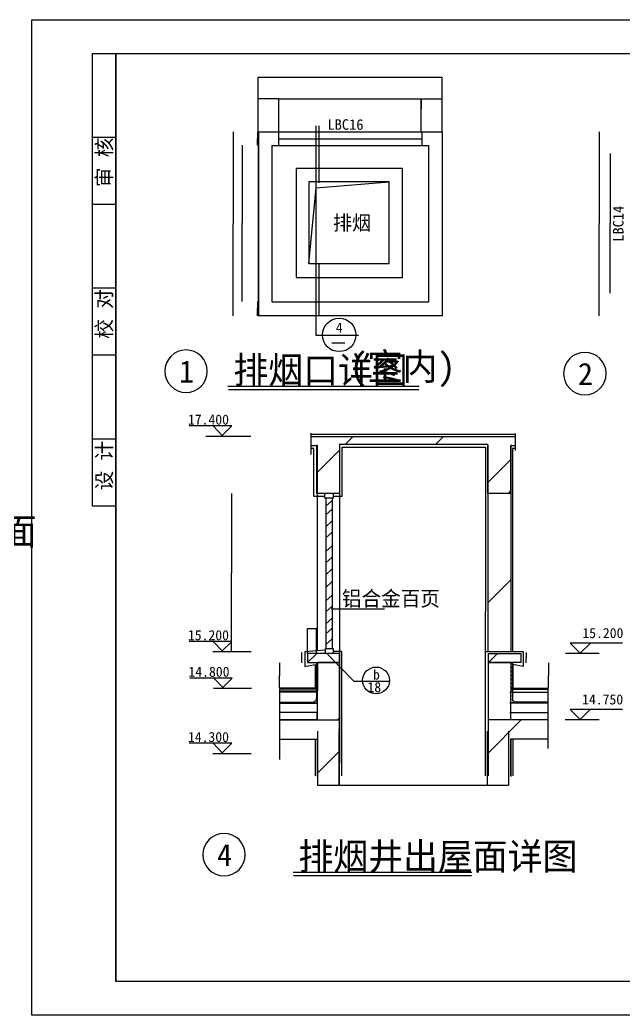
# Model space of a CAD drawing. Header units: metres. Extents: x 169789 to 254571, y -54633 to 5590.
# Drawn here: x 212215 to 230231, y -24110 to 5590 of the extents above; entities that cross this region are included whole.
import ezdxf

# ---------------------------------------------------------------- set-up
doc = ezdxf.new("R2010")
doc.units = ezdxf.units.M
for name, color, linetype in [('DIM', 3, 'Continuous'), ('PUB_DIM', 3, 'Continuous'), ('SURFACE', 6, 'Continuous'), ('WALL', 40, 'Continuous')]:
    doc.layers.add(name, color=color, linetype=linetype)
doc.dimstyles.get("Standard").update_dxf_attribs({"dimtxt": 2.5, "dimasz": 2.5, "dimexe": 1.25, "dimexo": 0.625, "dimtad": 1, "dimcen": 2.5, "dimazin": 3, "dimtfac": 1, "dimtmove": 0, "dimatfit": 3})
pattern_1 = [(45, (0, 0), (-2245.064, 2245.064), [])]
pattern_2 = [(45, (0, 0), (-1347.038, 1347.038), [])]

# ---------------------------------------------------------------- blocks, each defined once
blk = doc.blocks.new('*D90')
for p, q in [((219316.32, 2245.58), (219316.32, 3239.74)), ((219316.57, 3239.74), (219625.53, 3239.74)), ((219628.53, 3239.74), (219937.49, 3239.74)), ((219937.74, 2245.58), (219937.74, 3239.74))]:
    blk.add_line(p, q)
at = {"layer": 'Defpoints'}
for p in [(219316.32, 3239.74), (219316.32, 2245.58), (219937.74, 2245.58)]:
    blk.add_point(p, dxfattribs=at)
at = {"layer": 'DIM', "insert": (219627.03, 3239.74), "char_height": 1, "attachment_point": 5}
blk.add_mtext('300', dxfattribs=at)
blk = doc.blocks.new('*D91')
for p, q in [((219934.94, 2932.85), (219934.94, 3232.85)), ((219935.19, 3232.85), (222062.305, 3232.85)), ((222066.305, 3232.85), (224193.42, 3232.85)), ((224193.67, 2932.85), (224193.67, 3232.85))]:
    blk.add_line(p, q)
at = {"layer": 'Defpoints'}
for p in [(219934.94, 3232.85), (219934.94, 2932.85), (224193.67, 2932.85)]:
    blk.add_point(p, dxfattribs=at)
at = {"layer": 'DIM', "insert": (222064.305, 3232.85), "char_height": 1, "attachment_point": 5}
blk.add_mtext('2100', dxfattribs=at)
blk = doc.blocks.new('*D92')
for p, q in [((224177.83, 2271.24), (224177.83, 3232.85)), ((224178.08, 3232.85), (224492.965, 3232.85)), ((224495.965, 3232.85), (224810.85, 3232.85)), ((224811.1, 2271.24), (224811.1, 3232.85))]:
    blk.add_line(p, q)
at = {"layer": 'Defpoints'}
for p in [(224177.83, 3232.85), (224177.83, 2271.24), (224811.1, 2271.24)]:
    blk.add_point(p, dxfattribs=at)
at = {"layer": 'DIM', "insert": (224494.465, 3232.85), "char_height": 1, "attachment_point": 5}
blk.add_mtext('300', dxfattribs=at)
blk = doc.blocks.new('*D93')
for p, q in [((219317.51, 3228.28), (219317.51, 3876.34)), ((219317.76, 3876.34), (222062.305, 3876.34)), ((222066.305, 3876.34), (224810.85, 3876.34)), ((224811.1, 3228.28), (224811.1, 3876.34))]:
    blk.add_line(p, q)
at = {"layer": 'Defpoints'}
for p in [(219317.51, 3876.34), (219317.51, 3228.28), (224811.1, 3228.28)]:
    blk.add_point(p, dxfattribs=at)
at = {"layer": 'DIM', "insert": (222064.305, 3876.34), "char_height": 1, "attachment_point": 5}
blk.add_mtext('2700', dxfattribs=at)
blk = doc.blocks.new('*D94')
for p, q in [((219304.85, 2248.66), (219304.85, 2051.47)), ((219304.6, 2051.47), (219304.35, 2051.47)), ((219304.85, 1854.28), (219304.85, 2051.47)), ((219304.85, 2051.47), (219304.85, 2051.47)), ((219305.1, 2051.47), (219305.35, 2051.47))]:
    blk.add_line(p, q)
at = {"layer": 'Defpoints'}
for p in [(219304.85, 2248.66), (219304.85, 2051.47), (219304.85, 1854.28)]:
    blk.add_point(p, dxfattribs=at)
at = {"layer": 'DIM', "insert": (219304.85, 2052.595), "char_height": 1, "attachment_point": 5}
blk.add_mtext('200', dxfattribs=at)
blk = doc.blocks.new('*D95')
for p, q in [((218844.43, 1854.28), (218844.43, -479.13)), ((218844.18, -479.13), (218843.93, -479.13)), ((218844.43, -2812.53), (218844.43, -479.13)), ((218844.43, -479.13), (218844.43, -479.13)), ((218844.68, -479.13), (218844.93, -479.13))]:
    blk.add_line(p, q)
at = {"layer": 'Defpoints'}
for p in [(218844.43, 1854.28), (218844.43, -479.13), (218844.43, -2812.53)]:
    blk.add_point(p, dxfattribs=at)
at = {"layer": 'DIM', "insert": (218844.43, -478.005), "char_height": 1, "attachment_point": 5}
blk.add_mtext('2300', dxfattribs=at)
blk = doc.blocks.new('*D96')
for p, q in [((219304.85, -2812.53), (219304.85, -3026.15)), ((219304.6, -3026.15), (219304.35, -3026.15)), ((219304.85, -3239.78), (219304.85, -3026.15)), ((219304.85, -3026.15), (219304.85, -3026.15)), ((219305.1, -3026.15), (219305.35, -3026.15))]:
    blk.add_line(p, q)
at = {"layer": 'Defpoints'}
for p in [(219304.85, -2812.53), (219304.85, -3026.15), (219304.85, -3239.78)]:
    blk.add_point(p, dxfattribs=at)
at = {"layer": 'DIM', "insert": (219304.85, -3025.025), "char_height": 1, "attachment_point": 5}
blk.add_mtext('200', dxfattribs=at)
blk = doc.blocks.new('*D97')
for p, q in [((218578.37, 2248.66), (218578.37, -495.56)), ((218578.12, -495.56), (218577.87, -495.56)), ((218578.37, -3239.78), (218578.37, -495.56)), ((218578.37, -495.56), (218578.37, -495.56)), ((218578.62, -495.56), (218578.87, -495.56))]:
    blk.add_line(p, q)
at = {"layer": 'Defpoints'}
for p in [(218578.37, 2248.66), (218578.37, -495.56), (218578.37, -3239.78)]:
    blk.add_point(p, dxfattribs=at)
at = {"layer": 'DIM', "insert": (218578.37, -494.435), "char_height": 1, "attachment_point": 5}
blk.add_mtext('2700', dxfattribs=at)
blk = doc.blocks.new('*D102')
for p, q in [((229487.98, 2248.66), (229487.98, -495.56)), ((229487.73, -495.56), (229487.48, -495.56)), ((229487.98, -3239.78), (229487.98, -495.56)), ((229487.98, -495.56), (229487.98, -495.56)), ((229488.23, -495.56), (229488.48, -495.56))]:
    blk.add_line(p, q)
at = {"layer": 'Defpoints'}
for p in [(229487.98, 2248.66), (229487.98, -495.56), (229487.98, -3239.78)]:
    blk.add_point(p, dxfattribs=at)
at = {"layer": 'DIM', "insert": (229487.98, -494.435), "char_height": 1, "attachment_point": 5}
blk.add_mtext('2700', dxfattribs=at)
blk = doc.blocks.new('*D103')
for p, q in [((229813.17, 1603.12), (229813.17, -479.13)), ((229812.92, -479.13), (229812.67, -479.13)), ((229813.17, -2561.37), (229813.17, -479.13)), ((229813.17, -479.13), (229813.17, -479.13)), ((229813.42, -479.13), (229813.67, -479.13))]:
    blk.add_line(p, q)
at = {"layer": 'Defpoints'}
for p in [(229813.17, 1603.12), (229813.17, -479.13), (229813.17, -2561.37)]:
    blk.add_point(p, dxfattribs=at)
at = {"layer": 'DIM', "insert": (229813.17, -478.005), "char_height": 1, "attachment_point": 5}
blk.add_mtext('2100', dxfattribs=at)
blk = doc.blocks.new('*D135')
for p, q in [((221086.29, -15637.03), (221086.29, -17244.89)), ((221729.98, -15637.03), (221729.98, -17244.89)), ((221086.54, -17244.89), (221406.635, -17244.89)), ((221409.635, -17244.89), (221729.73, -17244.89))]:
    blk.add_line(p, q)
at = {"layer": 'Defpoints'}
for p in [(221086.29, -15637.03), (221729.98, -15637.03), (221086.29, -17244.89)]:
    blk.add_point(p, dxfattribs=at)
at = {"layer": 'DIM', "insert": (221408.135, -17244.89), "char_height": 1, "attachment_point": 5}
blk.add_mtext('200', dxfattribs=at)
blk = doc.blocks.new('*D136')
for p, q in [((226145.85, -15637.03), (226145.85, -17244.89)), ((226789.54, -15637.03), (226789.54, -17244.89)), ((226146.1, -17244.89), (226466.195, -17244.89)), ((226469.195, -17244.89), (226789.29, -17244.89))]:
    blk.add_line(p, q)
at = {"layer": 'Defpoints'}
for p in [(226145.85, -15637.03), (226789.54, -15637.03), (226145.85, -17244.89)]:
    blk.add_point(p, dxfattribs=at)
at = {"layer": 'DIM', "insert": (226467.695, -17244.89), "char_height": 1, "attachment_point": 5}
blk.add_mtext('200', dxfattribs=at)
blk = doc.blocks.new('*D137')
for p, q in [((218526.6, -8547.37), (218526.6, -10908.42)), ((218526.35, -10908.42), (218526.1, -10908.42)), ((218526.6, -13269.48), (218526.6, -10908.42)), ((218526.6, -10908.42), (218526.6, -10908.42)), ((218526.85, -10908.42), (218527.1, -10908.42))]:
    blk.add_line(p, q)
at = {"layer": 'Defpoints'}
for p in [(218526.6, -8547.37), (218526.6, -10908.42), (218526.6, -13269.48)]:
    blk.add_point(p, dxfattribs=at)
at = {"layer": 'DIM', "insert": (218526.6, -10907.295), "char_height": 1, "attachment_point": 5}
blk.add_mtext('1600', dxfattribs=at)
blk = doc.blocks.new('*D138')
for p, q in [((220619.79, -13298.99), (220619.54, -13298.99)), ((220620.04, -13287.67), (220620.04, -13298.99)), ((220620.04, -13600.28), (220620.04, -13298.99)), ((220620.04, -13298.99), (220620.04, -13298.99)), ((220620.29, -13298.99), (220620.54, -13298.99))]:
    blk.add_line(p, q)
at = {"layer": 'Defpoints'}
for p in [(220620.04, -13287.67), (220620.04, -13298.99), (220620.04, -13600.28)]:
    blk.add_point(p, dxfattribs=at)
at = {"layer": 'DIM', "insert": (220620.04, -13297.865), "char_height": 1, "attachment_point": 5}
blk.add_mtext('60', dxfattribs=at)
blk = doc.blocks.new('*D139')
for p, q in [((219960.21, -13602.37), (219960.21, -13979.76)), ((219959.96, -13979.76), (219959.71, -13979.76)), ((219960.21, -14357.16), (219960.21, -13979.76)), ((219960.21, -13979.76), (219960.21, -13979.76)), ((219960.46, -13979.76), (219960.71, -13979.76))]:
    blk.add_line(p, q)
at = {"layer": 'Defpoints'}
for p in [(219960.21, -13602.37), (219960.21, -13979.76), (219960.21, -14357.16)]:
    blk.add_point(p, dxfattribs=at)
at = {"layer": 'DIM', "insert": (219960.21, -13978.635), "char_height": 1, "attachment_point": 5}
blk.add_mtext('240', dxfattribs=at)
blk = doc.blocks.new('*D140')
for p, q in [((221730.88, -16324.86), (221730.88, -17250.63)), ((226151.79, -16324.86), (226151.79, -17250.63)), ((221731.13, -17250.63), (223935.835, -17250.63)), ((223946.835, -17250.63), (226151.54, -17250.63))]:
    blk.add_line(p, q)
at = {"layer": 'Defpoints'}
for p in [(221730.88, -16324.86), (226151.79, -16324.86), (221730.88, -17250.63)]:
    blk.add_point(p, dxfattribs=at)
at = {"layer": 'DIM', "insert": (223941.335, -17250.63), "char_height": 1, "attachment_point": 5}
blk.add_mtext('风井尺寸见架空层平面图', dxfattribs=at)
blk = doc.blocks.new('*D164')
for p, q in [((227974.16, -13602.37), (227974.16, -13979.76)), ((227973.91, -13979.76), (227973.66, -13979.76)), ((227974.16, -14357.16), (227974.16, -13979.76)), ((227974.16, -13979.76), (227974.16, -13979.76)), ((227974.41, -13979.76), (227974.66, -13979.76))]:
    blk.add_line(p, q)
at = {"layer": 'Defpoints'}
for p in [(227974.16, -13602.37), (227974.16, -13979.76), (227974.16, -14357.16)]:
    blk.add_point(p, dxfattribs=at)
at = {"layer": 'DIM', "insert": (227974.16, -13978.635), "char_height": 1, "attachment_point": 5}
blk.add_mtext('240', dxfattribs=at)
blk = doc.blocks.new('*D165')
for p, q in [((227314.34, -13287.67), (227314.34, -13443.97)), ((227314.09, -13443.97), (227313.84, -13443.97)), ((227314.34, -13600.28), (227314.34, -13443.97)), ((227314.34, -13443.97), (227314.34, -13443.97)), ((227314.59, -13443.97), (227314.84, -13443.97))]:
    blk.add_line(p, q)
at = {"layer": 'Defpoints'}
for p in [(227314.34, -13287.67), (227314.34, -13443.97), (227314.34, -13600.28)]:
    blk.add_point(p, dxfattribs=at)
at = {"layer": 'DIM', "insert": (227314.34, -13442.845), "char_height": 1, "attachment_point": 5}
blk.add_mtext('60', dxfattribs=at)
blk = doc.blocks.new('*D167')
for p, q in [((220786.67, -13319.58), (220786.67, -12571.04)), ((220786.92, -12571.04), (220924.345, -12571.04)), ((220926.345, -12571.04), (221063.77, -12571.04)), ((221064.02, -13319.6), (221064.02, -12571.04))]:
    blk.add_line(p, q)
at = {"layer": 'Defpoints'}
for p in [(220786.67, -12571.04), (220786.67, -13319.58), (221064.02, -13319.6)]:
    blk.add_point(p, dxfattribs=at)
at = {"layer": 'DIM', "insert": (220925.345, -12571.04), "char_height": 1, "attachment_point": 5}
blk.add_mtext('50', dxfattribs=at)

msp = doc.modelspace()

# ---------------------------------------------------------------- hatches: boundary and pattern name
h = msp.add_hatch()
h.set_pattern_fill('AN31C', scale=600)
h.set_pattern_definition(pattern_2)
h.paths.add_polyline_path([(226984.28, -6847.2), (220886.64, -6847.2), (220886.64, -7118.63), (221073.3, -7118.63), (221073.3, -8539.52), (221744.49, -8539.52), (221743.23, -7086.69), (226171.63, -7086.69), (226171.63, -8539.52), (226780.97, -8539.52), (226842.81, -8477.68), (226842.81, -7118.63), (226984.28, -7118.63)])
h = msp.add_hatch()
h.set_pattern_fill('ANSI31', scale=1000)
h.paths.add_polyline_path([(226842.81, -8555.49), (226182.47, -8555.49), (226181.33, -13259.26), (226842.81, -13259.26)])
h = msp.add_hatch()
h.set_pattern_fill('AN31C', scale=600)
h.set_pattern_definition(pattern_2)
h.paths.add_polyline_path([(221370.23, -13319.63), (221043.87, -13319.6), (221043.87, -13587.94), (221084.53, -13587.72), (221084.53, -13584.13), (221626.34, -13584.13)])
h.paths.add_polyline_path([(221745.08, -13319.67), (221370.23, -13319.63), (221626.34, -13584.13), (221745.02, -13584.13)])
h.paths.add_polyline_path([(221043.87, -13319.6), (220786.67, -13319.58), (220786.67, -13589.34), (221043.87, -13587.94)])
h = msp.add_hatch()
h.set_pattern_fill('AN31C', scale=600)
h.set_pattern_definition(pattern_2)
h.paths.add_polyline_path([(227147.71, -13319.58), (226188.1, -13319.67), (226188.1, -13584.13), (226849.85, -13584.13), (226849.84, -13587.72), (227147.71, -13589.34)])
h = msp.add_hatch()
h.set_pattern_fill('AN33C', scale=600)
h.set_pattern_definition(pattern_2)
h.paths.add_polyline_path([(221744.98, -13706.67), (221626.97, -13584.78), (221084.53, -13587.72), (221082.07, -15301.26), (221688.66, -15301.26), (221744.6, -15245.33)])
h.paths.add_polyline_path([(226904.96, -13588.02), (226854.33, -13587.75), (226854.33, -14357.24), (226906.3, -14357.23)])
h.paths.add_polyline_path([(226849.84, -13587.72), (226188.1, -13584.13), (226186.92, -15301.26), (226833.05, -15301.26), (226833.05, -15300.71), (226847.53, -15300.71)])
h = msp.add_hatch()
h.set_pattern_fill('AN31C', scale=1000)
h.set_pattern_definition(pattern_1)
h.paths.add_polyline_path([(221743.82, -15301.26), (221077.66, -15301.26), (219957.67, -15301.26), (219957.67, -15836.11), (219821.64, -15836.11), (219852.95, -15875.2), (221077.66, -15875.2), (221077.66, -16966.72), (221743.82, -16966.72)])
h = msp.add_hatch()
h.set_pattern_fill('AN31C', scale=1000)
h.set_pattern_definition(pattern_1)
h.paths.add_polyline_path([(226185.78, -15301.26), (226851.94, -15301.26), (227971.93, -15301.26), (227971.93, -15836.11), (228107.95, -15836.11), (228076.65, -15875.2), (226851.94, -15875.2), (226851.94, -16966.72), (226185.78, -16966.72)])

# ---------------------------------------------------------------- linework, layer by layer
for p, q in [((214370.54, 4589.6), (214370.54, -8910.4)), ((214370.54, 4589.6), (215070.54, 4589.6)), ((215070.54, 4589.6), (215070.54, -23110.4)), ((214370.54, 2089.6), (215070.54, 2089.6)), ((214370.54, 89.6), (215070.54, 89.6)), ((214370.54, -2410.4), (215070.54, -2410.4)), ((214370.54, -4410.4), (215070.54, -4410.4)), ((214370.54, -6910.4), (215070.54, -6910.4)), ((214370.54, -8910.4), (215070.54, -8910.4)), ((228480.28, -13307.79), (229488.16, -13307.79)), ((219954.04, -14385.4), (219954.04, -16483.11)), ((221082.07, -14488.2), (221082.07, -14796.6)), ((227956.67, -14357.16), (227956.67, -16149.91)), ((221082.07, -14796.6), (219960.57, -14796.6)), ((226828.64, -14796.05), (227950.14, -14796.05)), ((228477.28, -15289.48), (229485.16, -15289.48))]:
    msp.add_line(p, q)
for points in [[(212570.54, -24110.4), (212570.54, 5589.6), (254570.54, 5589.6), (254570.54, -24110.4)], [(215070.54, -23110.4), (215070.54, 4589.6), (253570.54, 4589.6), (253570.54, -23110.4)]]:
    msp.add_lwpolyline(points, close=True)
msp.add_lwpolyline([(215070.54, 4589.6), (253570.54, 4589.6), (253570.54, -23110.4), (215070.54, -23110.4), (215070.54, 4589.6)])
at = {"layer": 'DIM'}
for p, q in [((221041.41, 2426.32), (221041.41, -3814.46)), ((221041.41, -3814.46), (222316.46, -3814.46)), ((221515.57, -4048.24), (221905.38, -4048.24)), ((218430.78, -5435.85), (224115.13, -5435.85)), ((220886.64, -6739.74), (220886.64, -7376.83)), ((226978.51, -6788.12), (220886.64, -6788.12)), ((226984.28, -6752.79), (226984.28, -7262)), ((219100.55, -6843.56), (217760.68, -6843.56)), ((220981.45, -7201.75), (220886.64, -7201.75)), ((220981.45, -8625.07), (220981.45, -7201.75)), ((221820.89, -8625.83), (221820.89, -7162.15)), ((221820.89, -7162.15), (226094.09, -7162.15)), ((226094.09, -7162.15), (226091.32, -16966.72)), ((226903.8, -7201.75), (226903.8, -13259.26)), ((226984.28, -7201.75), (226903.8, -7201.75)), ((220983.54, -8625.83), (221295.2, -8625.83)), ((221561.71, -8625.83), (221820.89, -8625.83)), ((221501.24, -11981.94), (223085.3, -11981.94)), ((219107.6, -13270.69), (217966.14, -13270.69)), ((221322.59, -13221.36), (220715.79, -13268.72)), ((220715.79, -13268.72), (220715.79, -13704.48)), ((221358.27, -13307.27), (222173.23, -14148.95)), ((221815.04, -13259.26), (221559.61, -13259.26)), ((221812.64, -16966.72), (221815.04, -13259.26)), ((226094.09, -13259.26), (227218.59, -13259.26)), ((227218.59, -13259.26), (227218.59, -13704.48)), ((220715.79, -13704.48), (221019.19, -13647.64)), ((221019.19, -13647.64), (221019.19, -14385.4)), ((226915.18, -13647.64), (226915.18, -14357.24)), ((227218.59, -13704.48), (226915.18, -13647.64)), ((222173.23, -14148.95), (223234.56, -14148.95)), ((219124.56, -14361.68), (217983.1, -14361.68)), ((221019.19, -14357.79), (219960.06, -14357.79)), ((221080.05, -14432.01), (221077.66, -15301.26)), ((226848.83, -14357.24), (227974.16, -14357.16)), ((221077.66, -15301.26), (219957.08, -15301.26)), ((227956.67, -15300.71), (226833.05, -15300.71)), ((221714.4, -15594.49), (221744.56, -15563.06)), ((221748.16, -15594.49), (221744.52, -15563.16)), ((221016.8, -15875.2), (221016.8, -16966.72)), ((226912.79, -15875.2), (226912.79, -16966.72)), ((219107.6, -16308.88), (217966.14, -16308.88)), ((220371.83, -19949.02), (225678.55, -19949.02))]:
    msp.add_line(p, q, dxfattribs=at)
for points in [[(221123.96, 2425.64), (221123.96, 732.17)], [(221123.96, -1713.95), (221123.96, -3219.26)], [(221346.8, -8913.94), (221517.19, -8761.93)], [(221346.8, -9170.24), (221517.19, -9018.23)], [(221346.8, -9525.08), (221517.19, -9373.07)], [(221346.8, -9858.67), (221517.19, -9706.66)], [(221346.8, -10268.15), (221517.19, -10116.14)], [(221346.8, -10601.74), (221517.19, -10449.73)], [(221346.8, -10957.56), (221517.19, -10805.55)], [(221346.8, -11335.62), (221517.19, -11183.61)], [(221346.8, -11735.92), (221517.19, -11583.91)], [(221346.8, -12069.51), (221517.19, -11917.5)], [(221346.8, -12425.33), (221517.19, -12273.33)], [(221346.8, -12720.9), (221517.19, -12568.89)], [(221346.8, -13043.55), (221517.19, -12891.55)]]:
    msp.add_lwpolyline(points, dxfattribs=at)
for centre, radius in [((221735.9, -3811.12), 500), ((222835.37, -14123.51), 400)]:
    msp.add_circle(centre, radius, dxfattribs=at)
at = {"layer": 'PUB_DIM'}
for p, q in [((228926.17, -13307.79), (228626.17, -13007.79)), ((230189.03, -13007.79), (228626.17, -13007.79)), ((229226.17, -13007.79), (228926.17, -13307.79)), ((228919.1, -15289.48), (228619.1, -14989.48)), ((230181.96, -14989.48), (228619.1, -14989.48)), ((229219.1, -14989.48), (228919.1, -15289.48))]:
    msp.add_line(p, q, dxfattribs=at)
at = {"layer": 'SURFACE'}
for points in [[(221060.12, -13601.24), (221059.5, -14633.62, -0.31), (220965.87, -14776.6), (219954.04, -14776.6)], [(226904.96, -13587.88), (226906.85, -14674.44, 0.63), (226997.42, -14759.07), (227956.67, -14759.07)], [(220992.94, -14774.16, -0.04), (220967.77, -14786.6), (220935.88, -14786.6)], [(221063.67, -14680.71, -0.09), (221037.18, -14734.16, -0.09)], [(226896.84, -14667.9), (226896.85, -14672.96, 0.18), (226900.27, -14726.68, 0.18)], [(226942.02, -14767.73, 0.19), (226999.24, -14769.07), (227000.66, -14769.07)]]:
    msp.add_lwpolyline(points, format="xyb", dxfattribs=at)
for points in [[(221070.12, -13601.25), (221070.09, -13661.25)], [(226894.96, -13587.9), (226895.06, -13647.9)], [(221069.98, -13841.25), (221069.94, -13901.25)], [(221070.05, -13721.25), (221070.01, -13781.25)], [(226895.17, -13707.9), (226895.27, -13767.9)], [(226895.38, -13827.9), (226895.48, -13887.9)], [(226895.59, -13947.9), (226895.69, -14007.9)], [(221069.76, -14201.25), (221069.72, -14261.25)], [(221069.83, -14081.25), (221069.79, -14141.25)], [(221069.9, -13961.25), (221069.87, -14021.25)], [(226895.8, -14067.9), (226895.9, -14127.9)], [(226896.01, -14187.9), (226896.11, -14247.9)], [(221069.61, -14441.25), (221069.58, -14501.25)], [(221069.69, -14321.25), (221069.65, -14381.25)], [(226896.21, -14307.9), (226896.32, -14367.9)], [(226896.42, -14427.9), (226896.53, -14487.9)], [(226896.63, -14547.9), (226896.74, -14607.9)], [(219975.88, -14786.6), (219954.04, -14786.6)], [(220155.88, -14786.6), (220095.88, -14786.6)], [(220275.88, -14786.6), (220215.88, -14786.6)], [(220395.88, -14786.6), (220335.88, -14786.6)], [(220515.88, -14786.6), (220455.88, -14786.6)], [(220635.88, -14786.6), (220575.88, -14786.6)], [(220755.88, -14786.6), (220695.88, -14786.6)], [(220875.88, -14786.6), (220815.88, -14786.6)], [(221069.54, -14561.25), (221069.5, -14621.25)], [(227060.66, -14769.07), (227120.66, -14769.07)], [(227180.66, -14769.07), (227240.66, -14769.07)], [(227300.66, -14769.07), (227360.66, -14769.07)], [(227420.66, -14769.07), (227480.66, -14769.07)], [(227540.66, -14769.07), (227600.66, -14769.07)], [(227660.66, -14769.07), (227720.66, -14769.07)], [(227780.66, -14769.07), (227840.66, -14769.07)], [(227900.66, -14769.07), (227956.67, -14769.07)]]:
    msp.add_lwpolyline(points, dxfattribs=at)
at = {"layer": 'WALL'}
for p, q in [((219324.89, 2250.83), (219324.89, -3230.7)), ((219324.89, 2250.83), (224806.42, 2250.83)), ((219730.93, 2250.83), (219730.93, 2242.02)), ((224400.38, 2250.83), (224400.38, 2242.02)), ((224806.42, 2250.83), (224806.42, -3230.7)), ((219730.93, 1844.79), (224400.38, 1844.79)), ((219953.66, 2043.75), (224199.41, 2043.75)), ((220449.66, 1151.55), (220449.66, -2100.01)), ((223624.05, 1151.55), (220449.66, 1151.55)), ((223624.05, -2100.01), (223624.05, 1151.55)), ((220826.62, 755.02), (220826.62, -1683.65)), ((223227.25, 755.02), (220826.62, 755.02)), ((221044.86, 576.58), (223227.25, 755.02)), ((223227.25, -1683.65), (223227.25, 755.02)), ((220826.62, -1683.65), (221044.86, 576.58)), ((220826.62, -1683.65), (223227.25, -1683.65)), ((220449.66, -2100.01), (223624.05, -2100.01)), ((219324.89, -3230.7), (224806.42, -3230.7)), ((218529.91, -6526.12), (217265.99, -6526.12)), ((217978.13, -6526.12), (218246.56, -6809.03)), ((218246.56, -6809.03), (218529.91, -6526.12)), ((221080.05, -7094.11), (221080.05, -13240.29)), ((221746.65, -7086.69), (221744.26, -16589.05)), ((226172.46, -7094.11), (226172.46, -13259.26)), ((226849.42, -7094.11), (226849.42, -13259.26)), ((221295.2, -8541.01), (221295.2, -8674.14)), ((221561.71, -8674.14), (221561.71, -8555.8)), ((226780.97, -8539.52), (226854.85, -8465.64)), ((221295.2, -8674.14), (221561.71, -8674.14)), ((221339.62, -8674.14), (221339.62, -13174.38)), ((221522.55, -8674.14), (221522.55, -13174.38)), ((218529.91, -12961.31), (217265.99, -12961.31)), ((217978.13, -12961.31), (218246.56, -13244.22)), ((218246.56, -13244.22), (218529.91, -12961.31)), ((221328.63, -13308.39), (221328.63, -13174.38)), ((221328.63, -13174.38), (221558.24, -13174.38)), ((221558.24, -13174.38), (221558.24, -13317.48)), ((221080.12, -13601.25), (221080.05, -14432.01)), ((226854.33, -13587.75), (226854.33, -14432.01)), ((218546.86, -14052.3), (217282.95, -14052.3)), ((217995.09, -14052.3), (218263.52, -14335.21)), ((218263.52, -14335.21), (218546.86, -14052.3)), ((221043.87, -14385.4), (219954.04, -14385.4)), ((221082.07, -14477.92), (219954.04, -14477.92)), ((219959.47, -14432.01), (221043.87, -14432.01)), ((221082.07, -14796.6), (221082.07, -14477.92)), ((226828.64, -14477.37), (227956.67, -14477.37)), ((226866.83, -14384.85), (227956.67, -14384.85)), ((219954.04, -14796.6), (221082.07, -14796.6)), ((227956.67, -14796.05), (226828.64, -14796.05)), ((221082.07, -15084.44), (219954.04, -15084.44)), ((221082.07, -15320.88), (221082.07, -15084.44)), ((226828.64, -15083.89), (227956.67, -15083.89)), ((221688.66, -15301.26), (221769.46, -15220.46)), ((218529.91, -15999.49), (217265.99, -15999.49)), ((217978.13, -15999.49), (218246.56, -16282.4)), ((218246.56, -16282.4), (218529.91, -15999.49)), ((221077.66, -15875.2), (221077.66, -16989.57)), ((226851.94, -15875.2), (226851.94, -16989.57))]:
    msp.add_line(p, q, dxfattribs=at)
for points in [[(219933.82, 1845.48), (219933.82, 2242.02), (219318.78, 2242.02), (219318.78, -3230.12), (224814.45, -3230.12), (224814.45, 2242.02), (224199.41, 2242.02), (224199.41, 1845.48), (224397.81, 1845.48), (224397.81, -2833.59), (219735.42, -2833.59), (219735.42, 1845.48)], [(221746.28, -13584.13), (221746.28, -13319.67), (220786.67, -13319.58), (220786.67, -13589.34)], [(226188.1, -13584.13), (226188.1, -13319.67), (227147.71, -13319.58), (227147.71, -13589.34)]]:
    msp.add_lwpolyline(points, close=True, dxfattribs=at)
for points in [[(216535.38, -4895.26, 1), (217802.88, -4895.26, 1)], [(228428.64, -4966, 1), (229696.14, -4966, 1)], [(217668.08, -19322.29, 1), (218935.58, -19322.29, 1)]]:
    msp.add_lwpolyline(points, format="xyb", close=True, dxfattribs=at)
for points in [[(218419.87, -5336.4), (224125.11, -5336.4)], [(220881.54, -6847.2), (226984.28, -6847.2)], [(226984.28, -7118.63), (226842.81, -7118.63), (226842.81, -8539.52), (226171.63, -8539.52), (226171.63, -7086.69), (221743.23, -7086.69), (221744.49, -8539.52), (221073.3, -8539.52), (221073.3, -7118.63), (220881.54, -7118.63)], [(221743.82, -16966.72), (221746.28, -13584.13), (221084.53, -13584.13), (221082.07, -15301.26)], [(226185.78, -16966.72), (226188.1, -13584.13), (226849.85, -13584.13), (226847.53, -15301.26)], [(219954.04, -15301.26), (221743.82, -15301.26)], [(227956.67, -15301.26), (226185.78, -15301.26)], [(219954.04, -15875.2), (221082.07, -15875.2)], [(221082.07, -15875.2), (221082.07, -16950.96), (221099.62, -16950.96)], [(226847.53, -15875.2), (226847.53, -16950.96), (226829.97, -16950.96)], [(227956.67, -15875.2), (226847.53, -15875.2)], [(220360.92, -19849.58), (225688.52, -19849.58)]]:
    msp.add_lwpolyline(points, dxfattribs=at)

# ---------------------------------------------------------------- texts
for s, p in [('审 核', (214954.31, 600.21)), ('校 对', (214954.31, -3924.83)), ('设 计', (214954.31, -8449.87))]:
    msp.add_text(s, height=450, rotation=90).set_placement(p)
at = {"layer": 'DIM'}
for s, height, p in [('LBC16', 316.74, (221384.58, 2309.57)), ('排烟', 438.57, (221549.11, -684.95)), ('4', 300, (221634.21, -3743.38)), ('1', 660, (216960.76, -5234.35)), ('2', 660, (228854.02, -5305.09)), ('铝合金百页', 450, (221816.68, -11905.18)), ('b', 300, (222744.94, -14100.24)), ('18', 300, (222579.14, -14473.82)), ('4', 660, (218093.45, -19661.38))]:
    msp.add_text(s, height=height, dxfattribs=at).set_placement(p)
msp.add_text('LBC14', height=316.74, rotation=90, dxfattribs=at).set_placement((230215.08, -1032.68))
at = {"layer": 'PUB_DIM'}
for s, p in [('15.200', (228986.17, -12857.79)), ('14.750', (228979.1, -14839.48))]:
    msp.add_text(s, height=300, dxfattribs=at).set_placement(p)
at = {"layer": 'WALL'}
for s, height, p in [('排烟口详图', 800, (218579.54, -5261.78)), ('(室内)', 800, (222042.05, -5156.77)), ('17.400', 300, (217224.85, -6487.59)), ('架空层内采光天蓬平面', 800, (202315.62, -10069.41)), ('15.200', 300, (217224.85, -12922.77)), ('14.800', 300, (217241.81, -14013.77)), ('14.300', 300, (217224.85, -15960.96)), ('排烟井出屋面详图', 800, (220520.59, -19774.95))]:
    msp.add_text(s, height=height, dxfattribs=at).set_placement(p)

# ---------------------------------------------------------------- dimensions: what is measured, and where the dimension line sits
at = {"layer": 'DIM'}
for base, p1, p2, text, picture, middle in [((219317.51, 3876.34), (219317.51, 3228.28), (224811.1, 3228.28), '2700', '*D93', (222064.305, 3876.34)), ((219316.32, 3239.74), (219316.32, 2245.58), (219937.74, 2245.58), '300', '*D90', (219627.03, 3239.74)), ((219934.94, 3232.85), (219934.94, 2932.85), (224193.67, 2932.85), '2100', '*D91', (222064.305, 3232.85)), ((224177.83, 3232.85), (224177.83, 2271.24), (224811.1, 2271.24), '300', '*D92', (224494.465, 3232.85)), ((218578.37, -495.56), (218578.37, 2248.66), (218578.37, -3239.78), '2700', '*D97', (218578.37, -494.435)), ((219304.85, 2051.47), (219304.85, 2248.66), (219304.85, 1854.28), '200', '*D94', (219304.85, 2052.595)), ((229487.98, -495.56), (229487.98, 2248.66), (229487.98, -3239.78), '2700', '*D102', (229487.98, -494.435)), ((218844.43, -479.13), (218844.43, 1854.28), (218844.43, -2812.53), '2300', '*D95', (218844.43, -478.005)), ((229813.17, -479.13), (229813.17, 1603.12), (229813.17, -2561.37), '2100', '*D103', (229813.17, -478.005)), ((219304.85, -3026.15), (219304.85, -2812.53), (219304.85, -3239.78), '200', '*D96', (219304.85, -3025.025)), ((218526.6, -10908.42), (218526.6, -13269.48), (218526.6, -8547.37), '1600', '*D137', (218526.6, -10907.295)), ((220786.67, -12571.04), (220786.67, -13319.58), (221064.02, -13319.6), '50', '*D167', (220925.345, -12571.04)), ((220620.04, -13298.99), (220620.04, -13287.67), (220620.04, -13600.28), '60', '*D138', (220620.04, -13297.865)), ((227314.34, -13443.97), (227314.34, -13287.67), (227314.34, -13600.28), '60', '*D165', (227314.34, -13442.845)), ((219960.21, -13979.76), (219960.21, -14357.16), (219960.21, -13602.37), '240', '*D139', (219960.21, -13978.635)), ((227974.16, -13979.76), (227974.16, -14357.16), (227974.16, -13602.37), '240', '*D164', (227974.16, -13978.635)), ((221086.29, -17244.89), (221086.29, -15637.03), (221729.98, -15637.03), '200', '*D135', (221408.135, -17244.89)), ((226145.85, -17244.89), (226145.85, -15637.03), (226789.54, -15637.03), '200', '*D136', (226467.695, -17244.89)), ((221730.88, -17250.63), (221730.88, -16324.86), (226151.79, -16324.86), '风井尺寸见架空层平面图', '*D140', (223941.335, -17250.63))]:
    dim = msp.add_linear_dim(base=base, p1=p1, p2=p2, text=text, dimstyle='Standard', dxfattribs=at)
    dim.commit()
    dim.dimension.update_dxf_attribs({"geometry": picture, "text_midpoint": middle})

doc.saveas('drawing.dxf')
